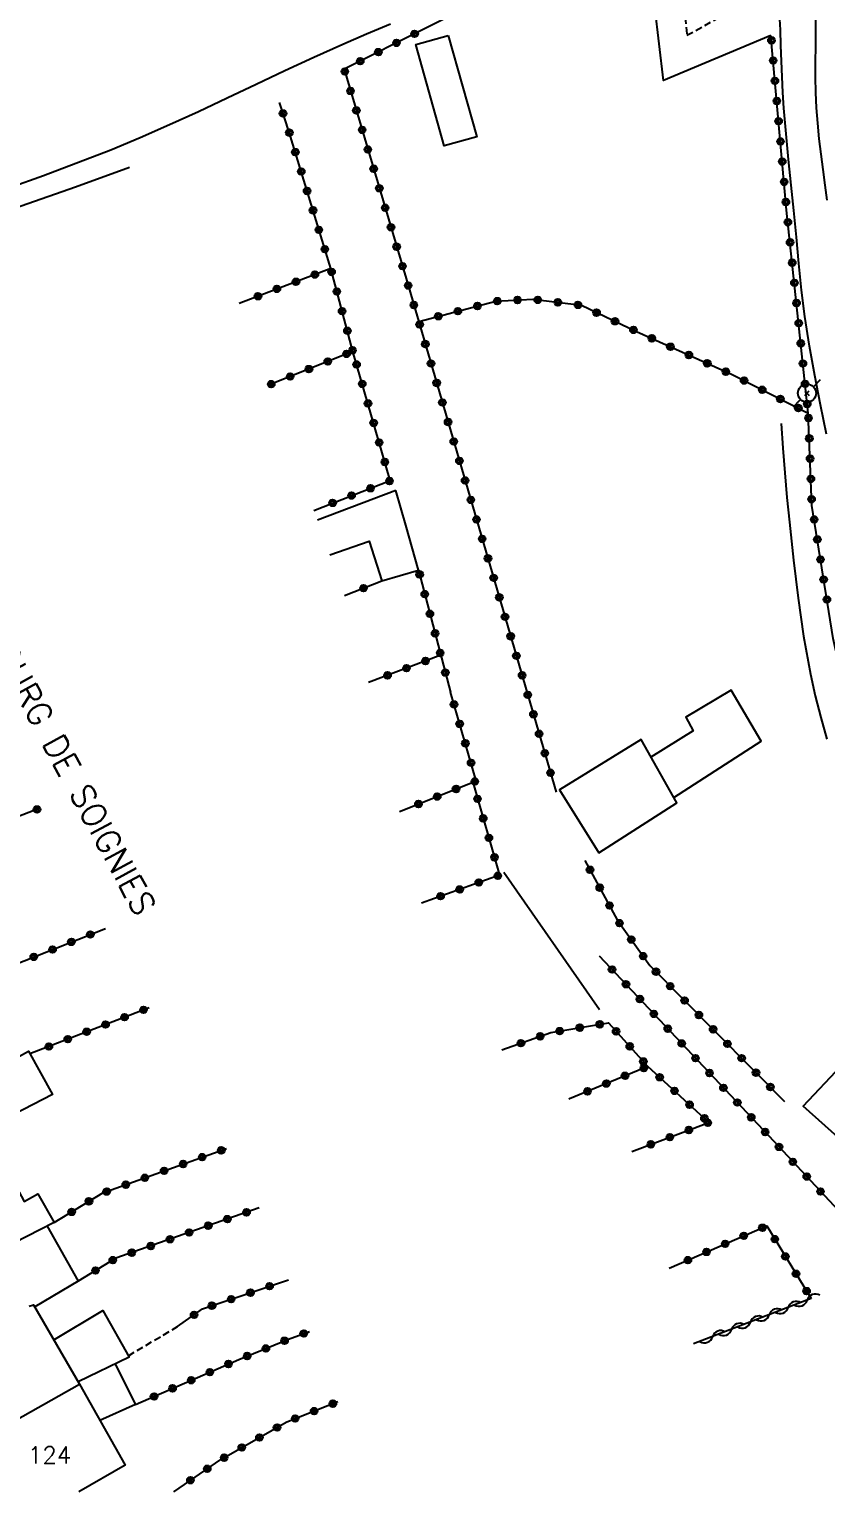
# Model space of a CAD drawing. Header units: millimetres. Extents: x 146000 to 147001, y 143000 to 144000.
# Drawn here: x 146110.1 to 146169, y 143000 to 143108.1 of the extents above; entities that cross this region are included whole.
import ezdxf
from ezdxf.enums import TextEntityAlignment as Align

# ---------------------------------------------------------------- set-up
doc = ezdxf.new("R2010")
doc.units = ezdxf.units.MM
doc.linetypes.add('DASHED', pattern=[0.75, 0.5, -0.25])
doc.layers.get('0').update_dxf_attribs({"linetype": 'CONTINUOUS'})
for name, color, linetype in [('W0017', 7, 'CONTINUOUS'), ('W0071', 7, 'CONTINUOUS'), ('W0101', 7, 'CONTINUOUS'), ('W0104', 1, 'CONTINUOUS'), ('W0112', 1, 'DASHED'), ('W0214', 2, 'CONTINUOUS'), ('W0300', 7, 'CONTINUOUS'), ('W0310', 3, 'CONTINUOUS'), ('W0322', 7, 'CONTINUOUS'), ('W0323', 7, 'CONTINUOUS'), ('W0473', 7, 'CONTINUOUS'), ('W0989', 7, 'CONTINUOUS'), ('W0991', 7, 'CONTINUOUS'), ('W1102', 7, 'CONTINUOUS')]:
    doc.layers.add(name, color=color, linetype=linetype)
doc.styles.get("Standard").update_dxf_attribs({"font": 'romans.shx', "width": 0.85})

# ---------------------------------------------------------------- blocks, each defined once
blk = doc.blocks.new('T473')
for p, q in [((-0.166667, 0.166667), (0.166667, -0.166667)), ((-0.166667, -0.166667), (0.166667, 0.166667)), ((0.500001, 0.500001), (1.000002, 1.000002)), ((-1.000002, -1.000002), (-0.500001, -0.500001))]:
    blk.add_line(p, q)
blk.add_ellipse((0, 0), major_axis=(0.471405, 0.471405), ratio=1, start_param=5.4977871438, end_param=11.780972451)
blk = doc.blocks.new('t323o')
at = {"color": 0, "linetype": 'Continuous'}
for radius in [0.25, 0.15]:
    blk.add_circle((0, 0), radius, dxfattribs=at)
blk = doc.blocks.new('t310o')
at = {"color": 0, "linetype": 'Continuous'}
for centre, start, end in [((-0.5, 0.38), 216.8699, 323.1304), ((0.5, -0.37), 36.8699, 143.1303)]:
    blk.add_arc(centre, 0.625, start, end, dxfattribs=at)
blk = doc.blocks.new('t322o')
at = {"color": 0, "linetype": 'Continuous'}
for radius in [0.25, 0.15]:
    blk.add_circle((0, 0), radius, dxfattribs=at)

msp = doc.modelspace()

# ---------------------------------------------------------------- linework, layer by layer
at = {"layer": 'W0017'}
msp.add_lwpolyline([(146164.95, 143107.61), (146157.01, 143104.28), (146156.38, 143109.69)], dxfattribs=at)
at = {"layer": 'W0071'}
for points in [[(146169.06, 143078.16), (146168.61, 143080.32), (146168.19, 143082.49), (146167.8, 143084.66), (146167.46, 143086.85), (146167.21, 143088.8), (146167.02, 143090.76), (146166.84, 143092.71), (146166.65, 143094.67), (146166.46, 143096.56), (146166.26, 143098.45), (146166.07, 143100.33), (146165.91, 143102.23), (146165.83, 143103.39), (146165.78, 143104.55), (146165.73, 143105.71), (146165.69, 143106.87), (146165.65, 143108.03), (146165.58, 143109.2)], [(146168.26, 143109.05), (146168.26, 143107.92), (146168.25, 143106.79), (146168.23, 143105.66), (146168.23, 143104.53), (146168.25, 143103.4), (146168.3, 143102.27), (146168.39, 143101.13), (146168.5, 143099.98), (146168.64, 143098.84), (146168.78, 143097.7), (146168.94, 143096.56), (146169.09, 143095.43)]]:
    msp.add_lwpolyline(points, dxfattribs=at)
at = {"layer": 'W0101'}
for points in [[(146110.13, 143013.71), (146110.45, 143013.82), (146113.85, 143007.95)], [(146113.85, 143007.95), (146117.22, 143001.97), (146113.8, 143000)]]:
    msp.add_lwpolyline(points, dxfattribs=at)
at = {"layer": 'W0104'}
for points in [[(146141.11, 143107.61), (146143.21, 143100.13), (146140.81, 143099.46), (146138.71, 143106.94)], [(146152.24, 143047.21), (146158.01, 143050.91), (146155.36, 143055.58), (146149.32, 143051.87)]]:
    msp.add_lwpolyline(points, close=True, dxfattribs=at)
for points in [[(146137.23, 143073.99), (146131.43, 143071.79)], [(146132.35, 143069.24), (146135.25, 143070.23), (146136.19, 143067.3), (146138.91, 143068.11), (146137.98, 143071.43), (146137.23, 143073.99)], [(146157.77, 143051.3), (146164.24, 143055.47), (146162.02, 143059.24), (146158.66, 143057.23), (146159.2, 143056.22), (146156.08, 143054.29)], [(146102.49, 143035.49), (146103.75, 143036.22), (146106.82, 143030.76), (146110.08, 143032.56), (146111.85, 143029.36), (146106.84, 143026.76), (146108.62, 143023.57), (146105.69, 143022.22)], [(146175.89, 143020.28), (146175.71, 143020), (146173.95, 143022.87), (146173.83, 143022.67), (146167.33, 143028.49), (146170.17, 143031.49), (146176.85, 143025.24), (146178.52, 143026.09), (146179.69, 143024.08)], [(146108.62, 143023.57), (146109.75, 143021.44), (146110.77, 143022.01), (146111.99, 143019.9), (146107.98, 143017.85)], [(146111.45, 143019.62), (146113.75, 143015.57), (146110.55, 143013.66)], [(146111.95, 143011.23), (146115.58, 143013.39), (146117.52, 143009.94), (146113.75, 143008.11)], [(146116.48, 143009.42), (146117.98, 143006.44), (146115.36, 143005.27)]]:
    msp.add_lwpolyline(points, dxfattribs=at)
at = {"layer": 'W0112'}
for points in [[(146158.48, 143110.46), (146158.75, 143107.62), (146164.36, 143110.75)], [(146117.46, 143010.05), (146121.1, 143012.2)]]:
    msp.add_lwpolyline(points, dxfattribs=at)
at = {"layer": 'W0214'}
for points in [[(146060.82, 143083.39), (146063.87, 143083.76), (146066.91, 143084.22), (146069.94, 143084.77), (146072.94, 143085.41), (146078.8, 143086.87), (146084.6, 143088.53), (146090.36, 143090.32), (146096.11, 143092.15), (146101.16, 143093.79), (146106.19, 143095.48), (146111.2, 143097.26), (146116.16, 143099.17), (146118.33, 143100.07), (146120.49, 143101.02), (146122.64, 143102), (146124.77, 143103), (146126.9, 143104.01), (146129.03, 143105.01), (146131.16, 143106), (146133.31, 143106.97), (146135.07, 143107.73), (146136.84, 143108.48)], [(146165.72, 143078.93), (146165.83, 143077.11), (146165.97, 143075.29), (146166.13, 143073.47), (146166.32, 143071.65), (146166.63, 143068.84), (146166.97, 143066.02), (146167.37, 143063.22), (146167.87, 143060.42), (146168.23, 143058.81), (146168.63, 143057.2), (146169.08, 143055.61)]]:
    msp.add_lwpolyline(points, dxfattribs=at)
at = {"layer": 'W0300'}
for points in [[(146117.55, 143097.86), (146113.56, 143096.4), (146109.55, 143094.99), (146105.53, 143093.62), (146101.49, 143092.29), (146097, 143090.87), (146092.49, 143089.5), (146087.97, 143088.17), (146083.43, 143086.9)], [(146152.29, 143035.62), (146145.22, 143045.76)]]:
    msp.add_lwpolyline(points, dxfattribs=at)
at = {"layer": 'W0310'}
msp.add_lwpolyline([(146167.93, 143014.27), (146159.24, 143010.92)], dxfattribs=at)
at = {"layer": 'W0322'}
msp.add_lwpolyline([(146170.88, 143057.11), (146169.55, 143063.04), (146167.98, 143072.87), (146167.71, 143079.71)], dxfattribs=at)
at = {"layer": 'W0323'}
for points in [[(146157.36, 143117.17), (146133.41, 143105.11), (146137.99, 143089.64), (146149.08, 143051.69)], [(146138.92, 143086.48), (146144.62, 143087.97), (146147.36, 143088.12), (146150.95, 143087.67), (146155.01, 143085.74), (146162.05, 143082.57), (146167.71, 143079.71), (146166.11, 143094.69), (146164.95, 143107.61)], [(146132.42, 143090.38), (146129.35, 143100.47), (146128.62, 143102.65)], [(146134.05, 143084.26), (146132.42, 143090.38), (146125.64, 143087.81)], [(146131.16, 143072.52), (146136.82, 143074.72), (146134.05, 143084.26), (146127.82, 143081.77)], [(146133.44, 143066.23), (146136.19, 143067.3)], [(146138.91, 143068.11), (146141.27, 143059.08)], [(146140.55, 143061.82), (146135.22, 143059.8)], [(146137.5, 143050.26), (146138.44, 143050.64), (146143.18, 143052.53), (146141.27, 143059.08)], [(146142.94, 143052.36), (146144.9, 143045.57), (146139.12, 143043.5)], [(146110.88, 143050.49), (146103.73, 143047.73), (146098.5, 143044.76)], [(146151.2, 143046.65), (146153.6, 143042.25), (146156.01, 143038.88), (146165.96, 143028.84)], [(146103.75, 143036.22), (146107.7, 143038.42), (146115.76, 143041.63)], [(146173.74, 143016.71), (146164.82, 143026.27), (146152.28, 143039.58)], [(146118.99, 143035.77), (146110.19, 143032.36)], [(146145.07, 143032.65), (146148.69, 143033.93), (146152.95, 143034.64), (146155.85, 143031.43)], [(146160.37, 143027.29), (146155.85, 143031.43), (146150.06, 143029.04), (146150.01, 143029.02)], [(146154.68, 143025.13), (146160.37, 143027.29)], [(146111.99, 143019.9), (146115.57, 143022.08), (146124.72, 143025.37)], [(146127.14, 143020.98), (146116.53, 143017.25), (146113.75, 143015.57)], [(146157.44, 143016.53), (146164.65, 143019.65), (146167.93, 143014.27)], [(146121.1, 143012.2), (146122.94, 143013.51), (146129.3, 143015.66)], [(146117.98, 143006.44), (146125.62, 143009.77), (146129.3, 143011.28), (146130.85, 143011.84)], [(146120.81, 143000), (146124.3, 143002.39), (146129.17, 143005.16), (146132.95, 143006.66)]]:
    msp.add_lwpolyline(points, dxfattribs=at)
at = {"layer": 'W1102'}
msp.add_lwpolyline([(146106.01, 143003.53), (146113.85, 143007.95)], dxfattribs=at)

# ---------------------------------------------------------------- block references
at = {"layer": 'W0310', "rotation": 201.0737887274815}
for p in [(146167.63, 143014.16), (146164.83, 143013.08), (146166.23, 143013.62), (146162.04, 143012), (146163.43, 143012.54), (146160.64, 143011.46)]:
    msp.add_blockref('t310o', p, dxfattribs=at)
at = {"layer": 'W0322'}
for p, rotation in [((146167.73, 143079.34), 92.24639931135769), ((146167.79, 143077.84), 92.24639931135769), ((146167.85, 143076.34), 92.24639931135769), ((146167.91, 143074.84), 92.24639931135769), ((146167.96, 143073.34), 92.24639931135769), ((146168.15, 143071.85), 99.04438833016883), ((146168.38, 143070.37), 99.04438833016883), ((146168.62, 143068.89), 99.04438833016883), ((146168.85, 143067.41), 99.04438833016883), ((146169.09, 143065.93), 99.04438833016883)]:
    msp.add_blockref('t322o', p, dxfattribs=dict(at, rotation=rotation))
at = {"layer": 'W0323'}
for p, rotation in [((146137.28, 143107.06), 206.7331799618167), ((146138.62, 143107.73), 206.7331799618167), ((146164.99, 143107.25), 95.13383233634445), ((146135.94, 143106.38), 206.7331799618167), ((146133.46, 143104.95), 286.5070103492047), ((146134.6, 143105.71), 206.7331799618167), ((146165.12, 143105.76), 95.13383233634445), ((146165.25, 143104.26), 95.13383233634445), ((146133.88, 143103.51), 286.5070103492047), ((146165.39, 143102.77), 95.13383233634445), ((146128.89, 143101.85), 108.4035194353358), ((146134.31, 143102.07), 286.5070103492047), ((146129.36, 143100.43), 106.9121419634249), ((146134.74, 143100.63), 286.5070103492047), ((146165.52, 143101.28), 95.13383233634445), ((146165.66, 143099.78), 95.13383233634445), ((146129.8, 143098.99), 106.9121419634249), ((146135.16, 143099.19), 286.5070103492047), ((146165.79, 143098.29), 95.13383233634445), ((146130.24, 143097.56), 106.9121419634249), ((146135.59, 143097.76), 286.5070103492047), ((146130.67, 143096.12), 106.9121419634249), ((146136.01, 143096.32), 286.5070103492047), ((146165.93, 143096.79), 95.13383233634445), ((146166.06, 143095.3), 95.13383233634445), ((146131.11, 143094.69), 106.9121419634249), ((146136.44, 143094.88), 286.5070103492047), ((146131.54, 143093.25), 106.9121419634249), ((146136.87, 143093.44), 286.5070103492047), ((146166.21, 143093.81), 96.09578812360495), ((146131.98, 143091.82), 106.9121419634249), ((146137.29, 143092), 286.5070103492047), ((146166.37, 143092.32), 96.09578812360495), ((146166.53, 143090.82), 96.09578812360495), ((146131.25, 143089.94), 200.7402832160516), ((146132.48, 143090.14), 104.9797862311656), ((146137.72, 143090.56), 286.5070103492047), ((146128.44, 143088.88), 200.7402832160516), ((146129.85, 143089.41), 200.7402832160516), ((146132.87, 143088.69), 104.9797862311656), ((146138.14, 143089.13), 286.2931273507999), ((146166.69, 143089.33), 96.09578812360495), ((146127.04, 143088.34), 200.7402832160516), ((146138.56, 143087.69), 286.2931273507999), ((146143.27, 143087.62), 14.6392602825558), ((146144.73, 143087.98), 3.095186316989321), ((146146.22, 143088.06), 3.095186316989321), ((146147.72, 143088.07), 352.7688185841405), ((146149.21, 143087.89), 352.7688185841405), ((146150.69, 143087.7), 352.7688185841405), ((146166.85, 143087.84), 96.09578812360495), ((146133.26, 143087.24), 104.9797862311656), ((146140.37, 143086.86), 14.6392602825558), ((146141.82, 143087.24), 14.6392602825558), ((146152.07, 143087.13), 334.7059529954389), ((146153.43, 143086.49), 334.7059529954389), ((146133.65, 143085.79), 104.9797862311656), ((146138.99, 143086.25), 286.2931273507999), ((146154.79, 143085.85), 334.7059529954389), ((146156.15, 143085.23), 335.7360403749229), ((146167.01, 143086.35), 96.09578812360495), ((146134.03, 143084.34), 104.9797862311656), ((146139.41, 143084.81), 286.2931273507999), ((146157.52, 143084.61), 335.7360403749229), ((146167.16, 143084.86), 96.09578812360495), ((146132.2, 143083.52), 201.8023090056971), ((146133.59, 143084.08), 201.8023090056971), ((146134.33, 143083.3), 106.1624123304786), ((146139.83, 143083.37), 286.2931273507999), ((146158.89, 143084), 335.7360403749229), ((146160.25, 143083.38), 335.7360403749229), ((146167.32, 143083.37), 96.09578812360495), ((146129.42, 143082.41), 201.8023090056971), ((146130.81, 143082.96), 201.8023090056971), ((146161.62, 143082.77), 335.7360403749229), ((146162.97, 143082.11), 333.1645354162029), ((146128.02, 143081.85), 201.8023090056971), ((146134.75, 143081.86), 106.1624123304786), ((146140.25, 143081.93), 286.2931273507999), ((146164.31, 143081.43), 333.1645354162029), ((146167.48, 143081.87), 96.09578812360495), ((146135.17, 143080.42), 106.1624123304786), ((146140.67, 143080.49), 286.2931273507999), ((146165.65, 143080.75), 333.1645354162029), ((146166.98, 143080.08), 333.1645354162029), ((146167.64, 143080.38), 96.09578812360495), ((146135.59, 143078.98), 106.1624123304786), ((146141.09, 143079.05), 286.2931273507999), ((146136, 143077.53), 106.1624123304786), ((146141.51, 143077.61), 286.2931273507999), ((146136.42, 143076.09), 106.1624123304786), ((146141.93, 143076.17), 286.2931273507999), ((146136.76, 143074.69), 21.18782599111752), ((146142.35, 143074.73), 286.2931273507999), ((146133.96, 143073.61), 21.18782599111752), ((146135.36, 143074.15), 21.18782599111752), ((146132.56, 143073.07), 21.18782599111752), ((146142.77, 143073.29), 286.2931273507999), ((146143.19, 143071.85), 286.2931273507999), ((146143.61, 143070.41), 286.2931273507999), ((146144.04, 143068.97), 286.2931273507999), ((146138.99, 143067.79), 284.6239710717693), ((146144.46, 143067.53), 286.2931273507999), ((146134.84, 143066.77), 21.26893181157287), ((146139.37, 143066.33), 284.6239710717693), ((146144.88, 143066.09), 286.2931273507999), ((146139.75, 143064.88), 284.6239710717693), ((146145.3, 143064.65), 286.2931273507999), ((146140.13, 143063.43), 284.6239710717693), ((146145.72, 143063.21), 286.2931273507999), ((146140.51, 143061.98), 284.6239710717693), ((146146.14, 143061.77), 286.2931273507999), ((146138.02, 143060.86), 200.7689794293797), ((146139.42, 143061.39), 200.7689794293797), ((146140.89, 143060.53), 284.6239710717693), ((146136.62, 143060.33), 200.7689794293797), ((146146.56, 143060.33), 286.2931273507999), ((146146.98, 143058.89), 286.2931273507999), ((146141.53, 143058.18), 106.3274236590627), ((146147.4, 143057.45), 286.2931273507999), ((146141.95, 143056.74), 106.3274236590627), ((146142.37, 143055.3), 106.3274236590627), ((146147.82, 143056.01), 286.2931273507999), ((146148.24, 143054.57), 286.2931273507999), ((146142.79, 143053.86), 106.3274236590627), ((146148.66, 143053.13), 286.2931273507999), ((146141.68, 143051.93), 21.80766016235284), ((146143.07, 143052.49), 21.80766016235284), ((146138.9, 143050.82), 21.80766016235284), ((146140.29, 143051.37), 21.80766016235284), ((146143.27, 143051.2), 286.1593056868432), ((146110.71, 143050.42), 201.1015493882836), ((146143.69, 143049.76), 286.1593056868432), ((146144.11, 143048.32), 286.1593056868432), ((146144.52, 143046.88), 286.1593056868432), ((146144.77, 143045.52), 199.6880747938779), ((146151.58, 143045.96), 298.5630497736493), ((146141.95, 143044.51), 199.6880747938779), ((146143.36, 143045.02), 199.6880747938779), ((146152.3, 143044.64), 298.5630497736493), ((146140.54, 143044.01), 199.6880747938779), ((146153.02, 143043.32), 298.5630497736493), ((146153.76, 143042.02), 305.5762348384176), ((146114.65, 143041.18), 21.71244267210271), ((146111.86, 143040.07), 21.71244267210271), ((146113.25, 143040.63), 21.71244267210271), ((146154.63, 143040.8), 305.5762348384176), ((146110.47, 143039.52), 21.71244267210271), ((146155.51, 143039.58), 305.5762348384176), ((146153.21, 143038.59), 133.2779874095359), ((146156.46, 143038.43), 314.7562872497668), ((146154.24, 143037.5), 133.2779874095359), ((146157.51, 143037.36), 314.7562872497668), ((146118.58, 143035.61), 201.1630582766394), ((146155.27, 143036.41), 133.2779874095359), ((146158.57, 143036.3), 314.7562872497668), ((146115.78, 143034.53), 201.1630582766394), ((146117.18, 143035.07), 201.1630582766394), ((146152.3, 143034.54), 9.516852208724188), ((146156.3, 143035.31), 133.2779874095359), ((146159.63, 143035.23), 314.7562872497668), ((146112.98, 143033.44), 201.1630582766394), ((146114.38, 143033.99), 201.1630582766394), ((146147.9, 143033.65), 19.53641699598446), ((146149.34, 143034.04), 9.516852208724188), ((146150.82, 143034.29), 9.516852208724188), ((146153.51, 143034.02), 312.1385283403272), ((146157.33, 143034.22), 133.2779874095359), ((146160.68, 143034.17), 314.7562872497668), ((146111.59, 143032.9), 201.1630582766394), ((146146.48, 143033.15), 19.53641699598446), ((146154.52, 143032.91), 312.1385283403272), ((146158.36, 143033.13), 133.2779874095359), ((146161.74, 143033.1), 314.7562872497668), ((146155.52, 143031.8), 312.1385283403272), ((146155.56, 143031.31), 202.4546871171317), ((146159.38, 143032.04), 133.2779874095359), ((146162.79, 143032.04), 314.7562872497668), ((146152.79, 143030.16), 202.4546871171317), ((146154.17, 143030.74), 202.4546871171317), ((146156.73, 143030.63), 137.4757552992976), ((146160.41, 143030.94), 133.2779874095359), ((146163.85, 143030.97), 314.7562872497668), ((146151.4, 143029.59), 202.4546871171317), ((146157.83, 143029.62), 137.4757552992976), ((146161.44, 143029.85), 133.2779874095359), ((146164.91, 143029.91), 314.7562872497668), ((146158.94, 143028.6), 137.4757552992976), ((146162.47, 143028.76), 133.2779874095359), ((146160.04, 143027.59), 137.4757552992976), ((146160.29, 143027.26), 20.78307904876888), ((146163.5, 143027.67), 133.2779874095359), ((146157.48, 143026.2), 20.78307904876888), ((146158.89, 143026.73), 20.78307904876888), ((146164.53, 143026.58), 133.2779874095359), ((146122.92, 143024.73), 19.79740620878343), ((146124.33, 143025.23), 19.79740620878343), ((146156.08, 143025.67), 20.78307904876888), ((146165.55, 143025.48), 133.0137487894743), ((146120.1, 143023.71), 19.79740620878343), ((146121.51, 143024.22), 19.79740620878343), ((146166.57, 143024.38), 133.0137487894743), ((146117.27, 143022.69), 19.79740620878343), ((146118.68, 143023.2), 19.79740620878343), ((146167.6, 143023.29), 133.0137487894743), ((146114.55, 143021.46), 31.28524405742599), ((146115.86, 143022.18), 19.79740620878343), ((146168.62, 143022.19), 133.0137487894743), ((146113.27, 143020.68), 31.28524405742599), ((146126.2, 143020.65), 199.3623239180179), ((146123.37, 143019.66), 199.3623239180179), ((146124.78, 143020.15), 199.3623239180179), ((146164.32, 143019.51), 23.44112574704435), ((146120.54, 143018.66), 199.3623239180179), ((146121.95, 143019.16), 199.3623239180179), ((146161.57, 143018.32), 23.44112574704435), ((146162.94, 143018.91), 23.44112574704435), ((146165.24, 143018.67), 301.3987520513698), ((146117.71, 143017.67), 199.3623239180179), ((146119.12, 143018.16), 199.3623239180179), ((146160.19, 143017.72), 23.44112574704435), ((146166.02, 143017.39), 301.3987520513698), ((146115.03, 143016.35), 211.1330019337322), ((146116.31, 143017.12), 211.1330019337322), ((146158.82, 143017.12), 23.44112574704435), ((146166.81, 143016.11), 301.3987520513698), ((146127.9, 143015.19), 18.67191672226037), ((146125.06, 143014.23), 18.67191672226037), ((146126.48, 143014.71), 18.67191672226037), ((146167.59, 143014.83), 301.3987520513698), ((146122.32, 143013.07), 35.44343655434765), ((146123.64, 143013.75), 18.67191672226037), ((146129.01, 143011.16), 22.24296093266318), ((146130.42, 143011.69), 20.0152894944302), ((146126.24, 143010.03), 22.24296093266318), ((146127.63, 143010.59), 22.24296093266318), ((146123.48, 143008.84), 23.572701667492), ((146124.86, 143009.44), 23.572701667492), ((146120.73, 143007.64), 23.572701667492), ((146122.11, 143008.24), 23.572701667492), ((146119.36, 143007.04), 23.572701667492), ((146132.58, 143006.51), 21.64397696198016), ((146129.79, 143005.41), 21.64397696198016), ((146131.19, 143005.96), 21.64397696198016), ((146128.45, 143004.75), 29.62583714501257), ((146125.84, 143003.27), 29.62583714501257), ((146127.15, 143004.01), 29.62583714501257), ((146124.54, 143002.52), 29.62583714501257), ((146123.29, 143001.7), 34.41952905496841), ((146122.05, 143000.85), 34.41952905496841)]:
    msp.add_blockref('t323o', p, dxfattribs=dict(at, rotation=rotation))
at = {"layer": 'W0473'}
msp.add_blockref('T473', (146167.62, 143081.18), dxfattribs=at)

# ---------------------------------------------------------------- texts
at = {"layer": 'W0989'}
msp.add_text('FAUBOURG DE SOIGNIES  ', height=1.75, rotation=298.4391, dxfattribs=at).set_placement((146104.58, 143067.27))
at = {"layer": 'W0991'}
msp.add_text('124', height=1.25, dxfattribs=at).set_placement((146111.64, 143002.71), align=Align.MIDDLE_CENTER)

doc.saveas('drawing.dxf')
